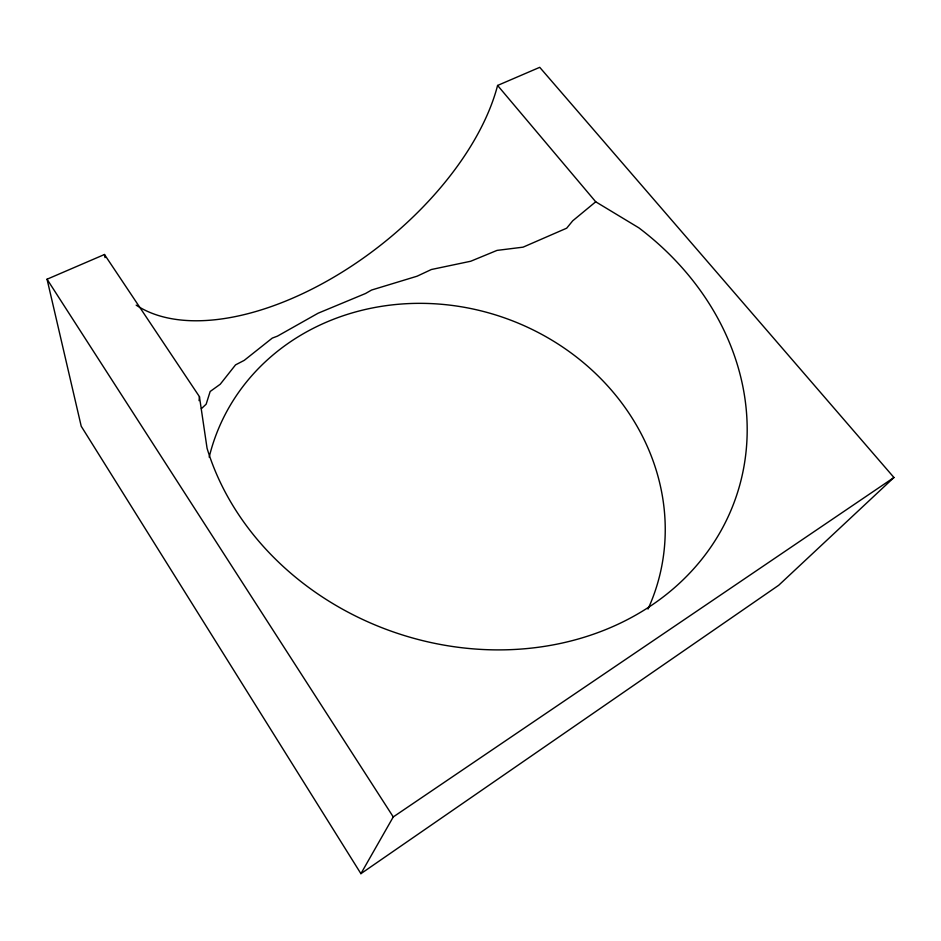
<?xml version="1.0" encoding="UTF-8"?>
<svg xmlns="http://www.w3.org/2000/svg" width="941" height="941" viewBox="0 0 941 941"><rect width="100%" height="100%" fill="white"/><g stroke="black" fill="none" stroke-linecap="round" stroke-linejoin="round"><path stroke-width="1.41" d="M199.069 400.654L199.445 396.679L104.486 254.505L47.05 279.218L81.22 426.238L360.909 873.671L778.713 585.255L893.95 477.51L539.734 67.329L497.589 85.455A233.544 126.717 -38.3 0 1 339.042 274.043A233.544 126.717 -38.3 0 1 136.174 305.143M360.909 873.671L393.267 816.929L893.95 477.51M201.362 408.7L206.161 404.183L210.161 391.491L220.218 384.257L235.532 364.885L244.248 360.356L272.267 338.101L277.43 336.149L318.129 313.2L365.543 293.498L371.577 290.04L417.075 276.207L431.366 269.514L470.712 261.245L497.013 250.4L523.09 247.154L566.694 228.181L572.693 220.829L595.724 201.797L638.857 227.851A278.948 238.838 19 0 1 626.118 620.284A278.948 238.838 19 0 1 207.067 448.292L199.445 396.679M497.589 85.455L595.724 201.797M47.05 279.218L393.267 816.929M105.039 257.611A233.544 126.717 -38.3 0 1 104.486 254.505M209.184 457.161A233.05 210.137 19 0 1 503.329 317.47A233.05 210.137 19 0 1 647.996 609.074"/></g></svg>
